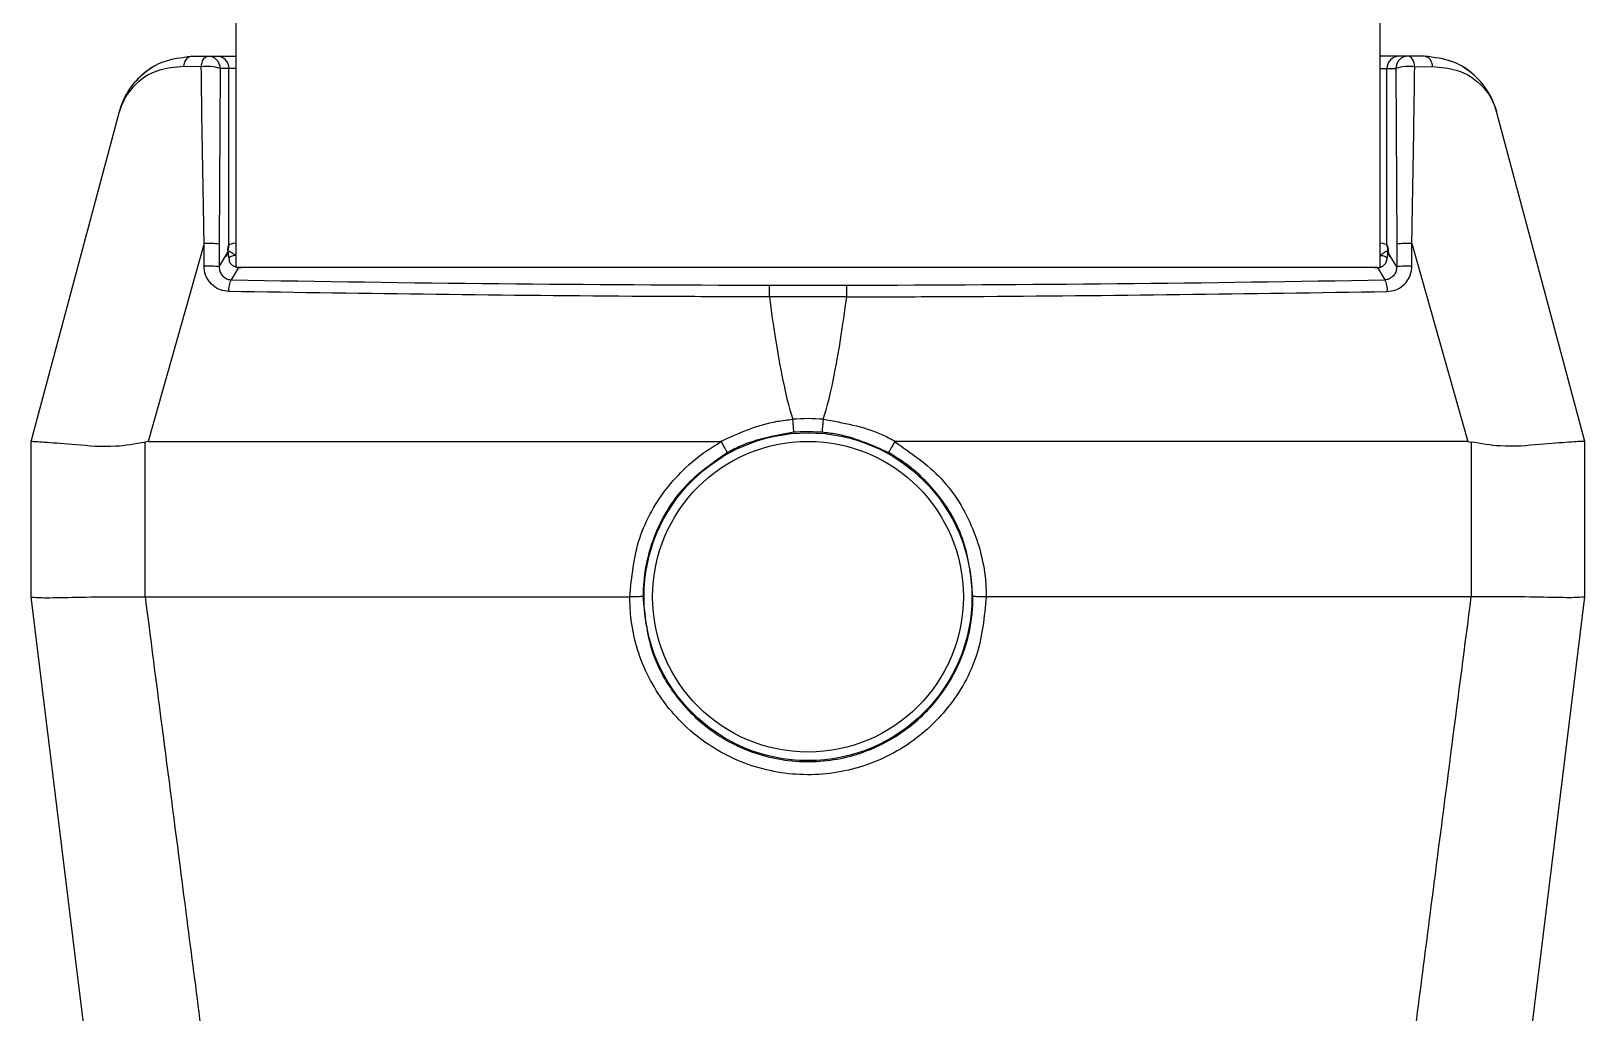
# Model space of a CAD drawing. Extents: x 12.3 to 108.7, y 1.1 to 80.4.
# Drawn here: x 101.944 to 103.194, y 28.394 to 29.185 of the extents above; entities that cross this region are included whole.
import ezdxf

# ---------------------------------------------------------------- set-up
doc = ezdxf.new("R2010")
doc.units = 0
doc.header["$MEASUREMENT"] = 0
doc.layers.add('OBJECT', color=7, linetype='CONTINUOUS')

msp = doc.modelspace()

# ---------------------------------------------------------------- linework, layer by layer
at = {"layer": 'OBJECT'}
for p, q in [((102.1087, 28.9946), (102.1087, 29.9504)), ((103.0287, 29.8473), (103.0287, 28.9946)), ((102.0728, 29.1644), (102.0859, 29.1644)), ((102.0859, 29.1644), (102.093, 29.1644)), ((102.093, 29.1644), (102.1086, 29.1644)), ((103.0444, 29.1644), (103.0288, 29.1644)), ((103.0515, 29.1644), (103.0444, 29.1644)), ((103.0646, 29.1644), (103.0515, 29.1644)), ((102.0806, 29.1558), (102.0664, 29.1561)), ((102.0959, 29.1544), (102.0951, 29.0131)), ((102.1029, 29.1544), (102.0959, 29.1544)), ((102.1029, 29.0124), (102.1029, 29.1544)), ((102.1087, 29.1544), (102.1029, 29.1544)), ((103.0287, 29.1544), (103.0344, 29.1544)), ((103.0344, 29.0124), (103.0344, 29.1544)), ((103.0344, 29.1544), (103.0415, 29.1544)), ((103.0415, 29.1544), (103.0423, 29.0131)), ((103.0568, 29.1558), (103.071, 29.1561)), ((101.9437, 28.8544), (102.0148, 29.1199)), ((103.1937, 28.8544), (103.1225, 29.1199)), ((102.0829, 29.0136), (102.038, 28.8544)), ((102.0829, 28.9954), (102.0829, 29.0136)), ((102.0951, 29.0131), (102.095, 28.9949)), ((103.0423, 29.0131), (103.0423, 28.9949)), ((103.0545, 28.9954), (103.0544, 29.0136)), ((103.0544, 29.0136), (103.0994, 28.8544)), ((102.095, 28.9949), (102.1021, 29.0068)), ((102.1021, 29.0068), (102.1021, 29.0092)), ((102.1022, 29.0111), (102.1029, 29.0124)), ((103.0352, 29.0111), (103.0344, 29.0124)), ((103.0352, 29.0068), (103.0352, 29.0092)), ((103.0423, 28.9949), (103.0352, 29.0068)), ((102.1033, 28.9998), (102.1031, 28.9994)), ((102.1106, 28.9943), (102.1047, 28.9844)), ((102.1107, 28.9943), (102.1106, 28.9943)), ((103.0245, 28.9943), (102.1129, 28.9943)), ((103.0245, 28.9943), (102.1129, 28.9943)), ((102.1129, 28.9943), (102.1129, 28.9943)), ((103.0245, 28.9943), (103.0245, 28.9943)), ((103.0267, 28.9943), (103.0268, 28.9943)), ((103.0268, 28.9943), (103.0327, 28.9844)), ((103.0341, 28.9998), (103.0343, 28.9994)), ((102.5376, 28.9802), (102.5997, 28.9802)), ((102.5376, 28.9707), (102.5376, 28.9707)), ((102.5998, 28.9707), (102.5376, 28.9707)), ((102.5998, 28.9707), (102.5998, 28.9707)), ((102.5565, 28.8722), (102.5565, 28.8722)), ((102.5809, 28.8722), (102.5809, 28.8722)), ((101.9437, 28.7294), (101.9437, 28.8544)), ((101.9437, 28.8544), (101.9437, 28.8544)), ((102.038, 28.8544), (102.0352, 28.8539)), ((102.0352, 28.8539), (102.0352, 28.7294)), ((102.038, 28.8544), (102.4984, 28.8544)), ((103.0994, 28.8544), (102.639, 28.8544)), ((103.0994, 28.8544), (103.1021, 28.8539)), ((103.1021, 28.8539), (103.1021, 28.7294)), ((103.1937, 28.8544), (103.1937, 28.8544)), ((103.1937, 28.7294), (103.1937, 28.8544)), ((101.9437, 28.7294), (101.9437, 28.7294)), ((101.9791, 28.4407), (101.9437, 28.7294)), ((102.0352, 28.7294), (102.0354, 28.7294)), ((102.0354, 28.7294), (102.4253, 28.7294)), ((102.4253, 28.7294), (102.4253, 28.7294)), ((103.102, 28.7294), (102.7121, 28.7294)), ((102.7121, 28.7294), (102.7121, 28.7294)), ((103.1021, 28.7294), (103.102, 28.7294)), ((103.1583, 28.4407), (103.1937, 28.7294)), ((103.1937, 28.7294), (103.1937, 28.7294))]:
    msp.add_line(p, q, dxfattribs=at)
at = {"layer": 'OBJECT', "flags": 128}
for points in [[(102.0806, 29.1558), (102.0808, 29.1575), (102.0812, 29.1591), (102.0817, 29.1606), (102.0824, 29.1619), (102.0831, 29.163), (102.084, 29.1637), (102.0849, 29.1642), (102.0859, 29.1644)], [(103.0568, 29.1558), (103.0566, 29.1575), (103.0562, 29.1591), (103.0557, 29.1606), (103.055, 29.1619), (103.0542, 29.163), (103.0534, 29.1637), (103.0525, 29.1642), (103.0515, 29.1644)]]:
    msp.add_lwpolyline(points, dxfattribs=at)
at = {"layer": 'OBJECT'}
for radius in [0.1319, 0.125]:
    msp.add_circle((102.5687, 28.7294), radius, dxfattribs=at)
for centre, radius, start, end in [((102.0745, 29.1564), 0.00813, 102.1958, 182.4266), ((102.0859, 29.1544), 0.00999, 359.9611, 89.9609), ((102.093, 29.1544), 0.00999, 359.9611, 89.9609), ((103.0444, 29.1544), 0.00999, 90.0391, 180.0389), ((103.0515, 29.1544), 0.00999, 90.0391, 180.0389), ((103.0629, 29.1564), 0.00813, 357.5733, 77.8044), ((102.0728, 29.1044), 0.06, 120.6343, 138.5218), ((102.0856, 29.1266), 0.0296, 69.6976, 99.7764), ((103.0518, 29.1266), 0.0296, 80.2236, 110.3024), ((103.0646, 29.1044), 0.06, 41.5897, 59.3657), ((103.0646, 29.1044), 0.06, 15, 18.0174), ((102.0861, 28.9459), 0.0678, 82.3891, 92.6786), ((103.0513, 28.9459), 0.0678, 87.3214, 97.6109), ((102.093, 29.0123), 0.00992, 336.6535, 0.2683), ((103.0444, 29.0123), 0.00992, 179.7311, 203.348), ((102.0861, 28.9277), 0.0678, 82.3845, 92.6802), ((103.0513, 28.9277), 0.0678, 87.3198, 97.6155), ((102.1179, 28.9766), 0.0153, 149.2136, 185.996), ((103.0195, 28.9766), 0.0153, 354.004, 30.7864), ((102.5687, 28.7298), 0.1429, 85.1062, 94.8938)]:
    msp.add_arc(centre, radius, start, end, dxfattribs=at)
for centre, major_axis, ratio, start_param, end_param in [((102.1179, 29.0122), (0.015, 0), 0.145814, 2.233983, 3.089233), ((103.0195, 29.0122), (0.015, 0), 0.145814, 0.05236, 0.90761), ((102.0897, 29.0235), (-0.008, 0.0234), 0.411517, 3.54502, 3.919031), ((102.0996, 29.0235), (-0.002, 0.016), 0.100662, 3.339482, 3.812184), ((102.1084, 29.0005), (-0.004, 0.0117), 0.411517, 0.876129, 1.497694), ((103.029, 29.0005), (0.004, 0.0117), 0.411517, 4.785491, 5.407056), ((103.0378, 29.0235), (0.002, 0.016), 0.100662, 2.471001, 2.943703), ((103.0477, 29.0235), (0.008, 0.0234), 0.411517, 2.364154, 2.738165), ((102.1129, 28.996), (0.02, 0), 0.087489, 4.599764, 4.712389), ((103.0245, 28.996), (0.02, 0), 0.087489, 4.712389, 4.825014), ((102.5687, 29.1747), (2.2237, 0), 0.08749, 4.50219, 4.698427), ((102.5687, 29.1747), (2.2237, 0), 0.08749, 4.726351, 4.922588), ((102.5687, 49.9475), (0, 21.0932), 0.014063, 3.03651, 3.100472), ((102.5687, 49.9475), (0, 21.0932), 0.014063, 3.182713, 3.246675)]:
    msp.add_ellipse(centre, major_axis=major_axis, ratio=ratio, start_param=start_param, end_param=end_param, dxfattribs=at)
for points, knots in [([(102.0148, 29.1199), (102.0149, 29.12), (102.0151, 29.1208), (102.0158, 29.1234), (102.0189, 29.1318), (102.0279, 29.1462), (102.0464, 29.161), (102.0648, 29.1634), (102.0728, 29.1644)], [0, 0, 0, 0, 0.003661, 0.034965, 0.112489, 0.381452, 0.732443, 1, 1, 1, 1]), ([(103.1225, 29.1199), (103.1225, 29.12), (103.1223, 29.1208), (103.1215, 29.1234), (103.1185, 29.1318), (103.1094, 29.1462), (103.091, 29.161), (103.0725, 29.1634), (103.0646, 29.1644)], [0, 0, 0, 0, 0.003661, 0.034965, 0.112489, 0.381452, 0.732443, 1, 1, 1, 1]), ([(102.0664, 29.1561), (102.0597, 29.1555), (102.0427, 29.1539), (102.0247, 29.1408), (102.0171, 29.1276), (102.015, 29.1206), (102.0149, 29.12), (102.0148, 29.1199)], [0, 0, 0, 0, 0.244744, 0.626729, 0.967927, 0.996144, 1, 1, 1, 1]), ([(102.0829, 29.0136), (102.0828, 29.0202), (102.0822, 29.0535), (102.0813, 29.1011), (102.0808, 29.1416), (102.0806, 29.1558)], [0, 0, 0, 0, 0.1396822, 0.6986618, 1, 1, 1, 1]), ([(103.0544, 29.0136), (103.0546, 29.0202), (103.0552, 29.0535), (103.056, 29.1011), (103.0566, 29.1416), (103.0568, 29.1558)], [0, 0, 0, 0, 0.1396822, 0.6986618, 1, 1, 1, 1]), ([(103.071, 29.1561), (103.0777, 29.1555), (103.0947, 29.1539), (103.1127, 29.1408), (103.1203, 29.1276), (103.1224, 29.1206), (103.1225, 29.12), (103.1225, 29.1199)], [0, 0, 0, 0, 0.244744, 0.626729, 0.967927, 0.996144, 1, 1, 1, 1]), ([(102.1019, 29.0078), (102.1021, 29.0078), (102.1027, 29.0076), (102.1058, 29.006), (102.1079, 29.0042), (102.1086, 29.0043), (102.1087, 29.0043)], [0, 0, 0, 0, 0.276384, 0.561762, 0.909296, 1, 1, 1, 1]), ([(102.1021, 29.0092), (102.1021, 29.0095), (102.1021, 29.01), (102.1022, 29.0106), (102.1022, 29.0109), (102.1022, 29.011), (102.1022, 29.0111)], [0, 0, 0, 0, 0.441014, 0.82211, 0.93939, 1, 1, 1, 1]), ([(102.1028, 29.0021), (102.1035, 29.0026), (102.1051, 29.0037), (102.1074, 29.0044), (102.1088, 29.0042), (102.109, 29.0042)], [0, 0, 0, 0, 0.371604, 0.90116, 1, 1, 1, 1]), ([(103.0355, 29.0078), (103.0353, 29.0078), (103.0347, 29.0076), (103.0316, 29.006), (103.0294, 29.0042), (103.0288, 29.0043), (103.0287, 29.0043)], [0, 0, 0, 0, 0.276384, 0.561762, 0.909296, 1, 1, 1, 1]), ([(103.0291, 29.0041), (103.0297, 29.0041), (103.0313, 29.0041), (103.0334, 29.0032), (103.0344, 29.0022), (103.0348, 29.0019)], [0, 0, 0, 0, 0.285837, 0.785406, 1, 1, 1, 1]), ([(103.0352, 29.0092), (103.0352, 29.0095), (103.0352, 29.01), (103.0352, 29.0106), (103.0352, 29.0109), (103.0352, 29.011), (103.0352, 29.0111)], [0, 0, 0, 0, 0.441014, 0.82211, 0.93939, 1, 1, 1, 1]), ([(102.1026, 28.975), (102.1004, 28.9753), (102.0958, 28.9758), (102.0898, 28.9795), (102.0853, 28.9849), (102.0831, 28.9905), (102.083, 28.9942), (102.0829, 28.9954)], [0, 0, 0, 0, 0.219061, 0.438018, 0.659212, 0.879994, 1, 1, 1, 1]), ([(102.095, 28.9949), (102.0951, 28.9937), (102.0954, 28.9913), (102.0971, 28.9882), (102.0998, 28.9857), (102.1025, 28.9846), (102.1042, 28.9845), (102.1047, 28.9844)], [0, 0, 0, 0, 0.218996, 0.437496, 0.669167, 0.907193, 1, 1, 1, 1]), ([(102.1106, 28.9943), (102.11, 28.9943), (102.1088, 28.9944), (102.1067, 28.9952), (102.1045, 28.9969), (102.1036, 28.9984), (102.1031, 28.9994)], [0, 0, 0, 0, 0.116462, 0.269449, 0.542694, 1, 1, 1, 1]), ([(102.1129, 28.9943), (102.1127, 28.9943), (102.112, 28.9943), (102.1112, 28.9943), (102.1107, 28.9943)], [0, 0, 0, 0, 0.250067, 1, 1, 1, 1]), ([(103.0267, 28.9943), (103.0265, 28.9943), (103.0258, 28.9943), (103.0251, 28.9943), (103.0245, 28.9943)], [0, 0, 0, 0, 0.250031, 1, 1, 1, 1]), ([(103.0268, 28.9943), (103.0273, 28.9943), (103.0286, 28.9944), (103.0306, 28.9952), (103.0329, 28.9969), (103.0338, 28.9984), (103.0343, 28.9994)], [0, 0, 0, 0, 0.116462, 0.269449, 0.542694, 1, 1, 1, 1]), ([(103.0423, 28.9949), (103.0422, 28.9937), (103.042, 28.9913), (103.0403, 28.9882), (103.0376, 28.9857), (103.0349, 28.9846), (103.0332, 28.9845), (103.0327, 28.9844)], [0, 0, 0, 0, 0.218996, 0.437496, 0.669167, 0.907193, 1, 1, 1, 1]), ([(103.0348, 28.975), (103.037, 28.9753), (103.0416, 28.9758), (103.0476, 28.9795), (103.0521, 28.9849), (103.0542, 28.9905), (103.0544, 28.9942), (103.0545, 28.9954)], [0, 0, 0, 0, 0.219061, 0.438018, 0.659212, 0.879994, 1, 1, 1, 1]), ([(102.5376, 28.9707), (102.5376, 28.9719), (102.5376, 28.9741), (102.5376, 28.977), (102.5376, 28.9791), (102.5376, 28.9799), (102.5376, 28.9801), (102.5376, 28.9802)], [0, 0, 0, 0, 0.235906, 0.47183, 0.707754, 0.925416, 1, 1, 1, 1]), ([(102.5998, 28.9707), (102.5998, 28.9719), (102.5998, 28.9741), (102.5998, 28.977), (102.5998, 28.9791), (102.5998, 28.9799), (102.5997, 28.9801), (102.5997, 28.9802)], [0, 0, 0, 0, 0.235906, 0.47183, 0.707754, 0.925416, 1, 1, 1, 1]), ([(102.5376, 28.9707), (102.5309, 28.9707), (102.4976, 28.9708), (102.3515, 28.9713), (102.2139, 28.9733), (102.1026, 28.975)], [0, 0, 0, 0, 0.045653, 0.228293, 1, 1, 1, 1]), ([(102.5998, 28.9707), (102.6065, 28.9707), (102.6398, 28.9708), (102.7858, 28.9713), (102.9235, 28.9733), (103.0348, 28.975)], [0, 0, 0, 0, 0.045653, 0.228294, 1, 1, 1, 1]), ([(102.4984, 28.8544), (102.5132, 28.8611), (102.532, 28.8696), (102.5523, 28.8717), (102.5565, 28.8722)], [0, 0, 0, 0, 0.7918372, 1, 1, 1, 1]), ([(102.5574, 28.8617), (102.5574, 28.8617), (102.5574, 28.8618), (102.5573, 28.8622), (102.5572, 28.8633), (102.557, 28.8657), (102.5568, 28.8688), (102.5566, 28.8711), (102.5565, 28.8722)], [0, 0, 0, 0, 0.1017593, 0.1602443, 0.3701787, 0.580126, 0.790056, 1, 1, 1, 1]), ([(102.5809, 28.8722), (102.5808, 28.8711), (102.5806, 28.8688), (102.5803, 28.8657), (102.5801, 28.8633), (102.58, 28.8622), (102.58, 28.8618), (102.58, 28.8617), (102.58, 28.8617)], [0, 0, 0, 0, 0.209944, 0.419874, 0.629821, 0.839756, 0.898241, 1, 1, 1, 1]), ([(102.5809, 28.8722), (102.597, 28.8694), (102.6172, 28.8659), (102.6353, 28.8564), (102.639, 28.8544)], [0, 0, 0, 0, 0.79181, 1, 1, 1, 1]), ([(101.9437, 28.8544), (101.9439, 28.8544), (101.9447, 28.8546), (101.9547, 28.8538), (101.9785, 28.8522), (102.0072, 28.8492), (102.0274, 28.8525), (102.0352, 28.8539)], [0, 0, 0, 0, 0.097508, 0.351331, 0.599304, 0.843154, 1, 1, 1, 1]), ([(102.4253, 28.7294), (102.4269, 28.7454), (102.43, 28.7774), (102.4546, 28.8199), (102.4806, 28.8435), (102.4967, 28.8528), (102.499, 28.8542)], [0, 0, 0, 0, 0.3155683, 0.6311013, 0.9475882, 1, 1, 1, 1]), ([(102.499, 28.8542), (102.4989, 28.8542), (102.4989, 28.8543), (102.4987, 28.8543), (102.4986, 28.8544), (102.4984, 28.8544), (102.4984, 28.8544)], [0, 0, 0, 0, 0.15991, 0.364053, 0.750582, 1, 1, 1, 1]), ([(102.504, 28.8454), (102.504, 28.8454), (102.504, 28.8454), (102.5038, 28.8457), (102.5033, 28.8466), (102.5021, 28.8486), (102.5006, 28.8512), (102.4995, 28.8532), (102.499, 28.8542)], [0, 0, 0, 0, 0.048564, 0.140162, 0.35514, 0.570099, 0.785054, 1, 1, 1, 1]), ([(102.5574, 28.8617), (102.5426, 28.8591), (102.5239, 28.8559), (102.5074, 28.8472), (102.504, 28.8454)], [0, 0, 0, 0, 0.796376, 1, 1, 1, 1]), ([(102.58, 28.8617), (102.5733, 28.862), (102.5658, 28.8624), (102.5582, 28.8618), (102.5574, 28.8617)], [0, 0, 0, 0, 0.8861175, 1, 1, 1, 1]), ([(102.6334, 28.8454), (102.6196, 28.8515), (102.6024, 28.8593), (102.5838, 28.8613), (102.58, 28.8617)], [0, 0, 0, 0, 0.796377, 1, 1, 1, 1]), ([(102.6384, 28.8542), (102.6379, 28.8532), (102.6368, 28.8512), (102.6353, 28.8486), (102.6341, 28.8466), (102.6336, 28.8457), (102.6334, 28.8454), (102.6334, 28.8454), (102.6334, 28.8454)], [0, 0, 0, 0, 0.214946, 0.429901, 0.64486, 0.859838, 0.951436, 1, 1, 1, 1]), ([(102.639, 28.8544), (102.6389, 28.8544), (102.6388, 28.8544), (102.6386, 28.8543), (102.6385, 28.8542), (102.6384, 28.8542), (102.6384, 28.8542)], [0, 0, 0, 0, 0.344892, 0.691947, 0.859575, 1, 1, 1, 1]), ([(102.6384, 28.8542), (102.6516, 28.8451), (102.6782, 28.8268), (102.7036, 28.7847), (102.7117, 28.7504), (102.712, 28.7319), (102.7121, 28.7294)], [0, 0, 0, 0, 0.315107, 0.632944, 0.949791, 1, 1, 1, 1]), ([(103.1937, 28.8544), (103.1935, 28.8544), (103.1927, 28.8546), (103.1827, 28.8538), (103.1589, 28.8522), (103.1302, 28.8492), (103.11, 28.8525), (103.1021, 28.8539)], [0, 0, 0, 0, 0.097508, 0.351331, 0.599304, 0.843154, 1, 1, 1, 1]), ([(102.504, 28.8454), (102.4917, 28.8368), (102.467, 28.8197), (102.4435, 28.7803), (102.4363, 28.7487), (102.436, 28.7317), (102.4359, 28.7296)], [0, 0, 0, 0, 0.318292, 0.636578, 0.954855, 1, 1, 1, 1]), ([(102.7014, 28.7296), (102.6999, 28.7445), (102.697, 28.7744), (102.674, 28.814), (102.65, 28.8358), (102.6352, 28.8443), (102.6334, 28.8454)], [0, 0, 0, 0, 0.31781, 0.635605, 0.953792, 1, 1, 1, 1]), ([(101.9437, 28.7294), (101.9451, 28.7291), (101.9478, 28.7285), (101.9686, 28.7287), (101.9983, 28.7295), (102.0232, 28.7294), (102.0352, 28.7294)], [0, 0, 0, 0, 0.253584, 0.507165, 0.760847, 1, 1, 1, 1]), ([(102.0354, 28.7294), (102.0457, 28.65), (102.0633, 28.5136), (102.0809, 28.3772), (102.0882, 28.3201)], [0, 0, 0, 0, 0.581449, 1, 1, 1, 1]), ([(102.4359, 28.7296), (102.4359, 28.7296), (102.4359, 28.7296), (102.4355, 28.7295), (102.4342, 28.7295), (102.4318, 28.7294), (102.4287, 28.7294), (102.4264, 28.7294), (102.4253, 28.7294)], [0, 0, 0, 0, 0.032877, 0.16613, 0.374661, 0.583123, 0.791562, 1, 1, 1, 1]), ([(102.7121, 28.7294), (102.7105, 28.7134), (102.7075, 28.6814), (102.6831, 28.6387), (102.6471, 28.6061), (102.6018, 28.5872), (102.5528, 28.5843), (102.5055, 28.5977), (102.4653, 28.6261), (102.437, 28.666), (102.4262, 28.7027), (102.4255, 28.724), (102.4253, 28.7294)], [0, 0, 0, 0, 0.106548, 0.213092, 0.319763, 0.426916, 0.534499, 0.642267, 0.749959, 0.857311, 0.964155, 1, 1, 1, 1]), ([(102.4359, 28.7296), (102.4374, 28.7147), (102.4403, 28.6849), (102.4631, 28.6451), (102.4967, 28.6148), (102.5387, 28.5975), (102.5841, 28.595), (102.6277, 28.6077), (102.6646, 28.6341), (102.6907, 28.6711), (102.7006, 28.7051), (102.7013, 28.7248), (102.7014, 28.7296)], [0, 0, 0, 0, 0.107261, 0.214528, 0.321699, 0.428911, 0.536129, 0.643313, 0.750516, 0.857741, 0.964919, 1, 1, 1, 1]), ([(102.7121, 28.7294), (102.7109, 28.7294), (102.7087, 28.7294), (102.7056, 28.7294), (102.7032, 28.7295), (102.7018, 28.7295), (102.7015, 28.7296), (102.7014, 28.7296), (102.7014, 28.7296)], [0, 0, 0, 0, 0.208439, 0.416877, 0.625339, 0.83387, 0.967123, 1, 1, 1, 1]), ([(103.102, 28.7294), (103.0917, 28.65), (103.0741, 28.5136), (103.0565, 28.3772), (103.0491, 28.3201)], [0, 0, 0, 0, 0.581449, 1, 1, 1, 1]), ([(103.1937, 28.7294), (103.1923, 28.7291), (103.1896, 28.7285), (103.1688, 28.7287), (103.1391, 28.7295), (103.1142, 28.7294), (103.1021, 28.7294)], [0, 0, 0, 0, 0.253584, 0.507165, 0.760847, 1, 1, 1, 1]), ([(102.0664, 27.7343), (102.0656, 27.74), (102.0621, 27.7684), (102.0474, 27.8878), (102.0189, 28.1176), (101.9934, 28.3246), (101.9791, 28.4407)], [0, 0, 0, 0, 0.024147, 0.120738, 0.507103, 1, 1, 1, 1]), ([(103.071, 27.7343), (103.0717, 27.74), (103.0753, 27.7684), (103.09, 27.8878), (103.1185, 28.1176), (103.144, 28.3246), (103.1583, 28.4407)], [0, 0, 0, 0, 0.024147, 0.120738, 0.507103, 1, 1, 1, 1])]:
    msp.add_open_spline(points, degree=3, knots=knots, dxfattribs=at)

doc.saveas('drawing.dxf')
